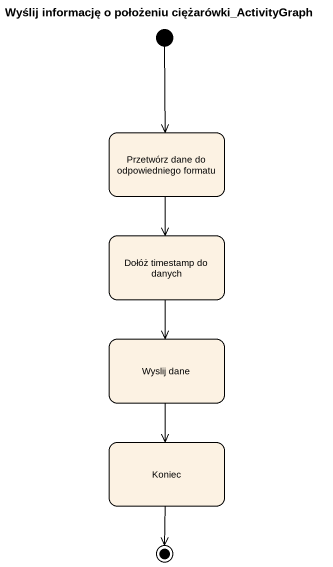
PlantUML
@startuml
title Wyślij informację o położeniu ciężarówki_ActivityGraph
hide empty description
state "Przetwórz dane do odpowiedniego formatu" as Przetwórz_dane_do
state "Dołóż timestamp do danych" as Dołóż_timestamp_do_danych
state "Wyslij dane" as Wyslij_dane
state Koniec
[*] --> Przetwórz_dane_do
Przetwórz_dane_do --> Dołóż_timestamp_do_danych
Dołóż_timestamp_do_danych --> Wyslij_dane
Wyslij_dane --> Koniec
Koniec --> [*]
@enduml
